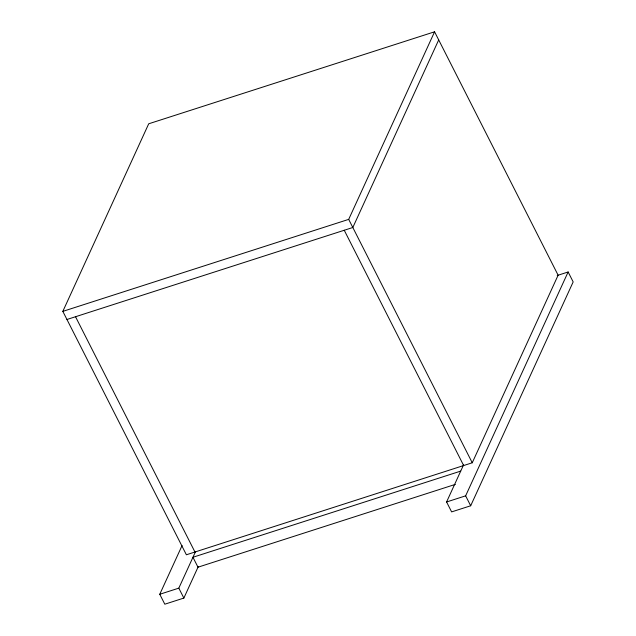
<?xml version="1.0" encoding="UTF-8"?>
<svg xmlns="http://www.w3.org/2000/svg" width="636" height="636" viewBox="0 0 636 636"><rect width="100%" height="100%" fill="white"/><g stroke="black" fill="none" stroke-linecap="round" stroke-linejoin="round"><path stroke-width="0.95" d="M62.829 311.37L148.713 123.789L434.579 31.8L558.122 275.205L472.246 462.777L186.38 554.775L62.829 311.37L348.695 219.372L434.579 31.8M198.329 566.477L183.86 598.071L164.804 604.2L159.763 594.27L182.079 545.529M159.763 594.27L178.819 588.141L195.355 552.032M438.697 39.925L352.821 227.497L66.955 319.487M557.239 275.491L568.131 271.985L573.171 281.915L470.68 505.771L451.624 511.901L446.583 501.971L463.525 464.964M446.583 501.971L465.639 495.842L568.131 271.985M460.718 471.101L192.954 557.263L197.995 567.193L455.392 484.362M348.695 219.372L472.246 462.777M344.243 230.256L463.668 465.544M465.639 495.842L470.68 505.771M75.525 316.728L194.958 552.016M178.819 588.141L183.86 598.071"/></g></svg>
